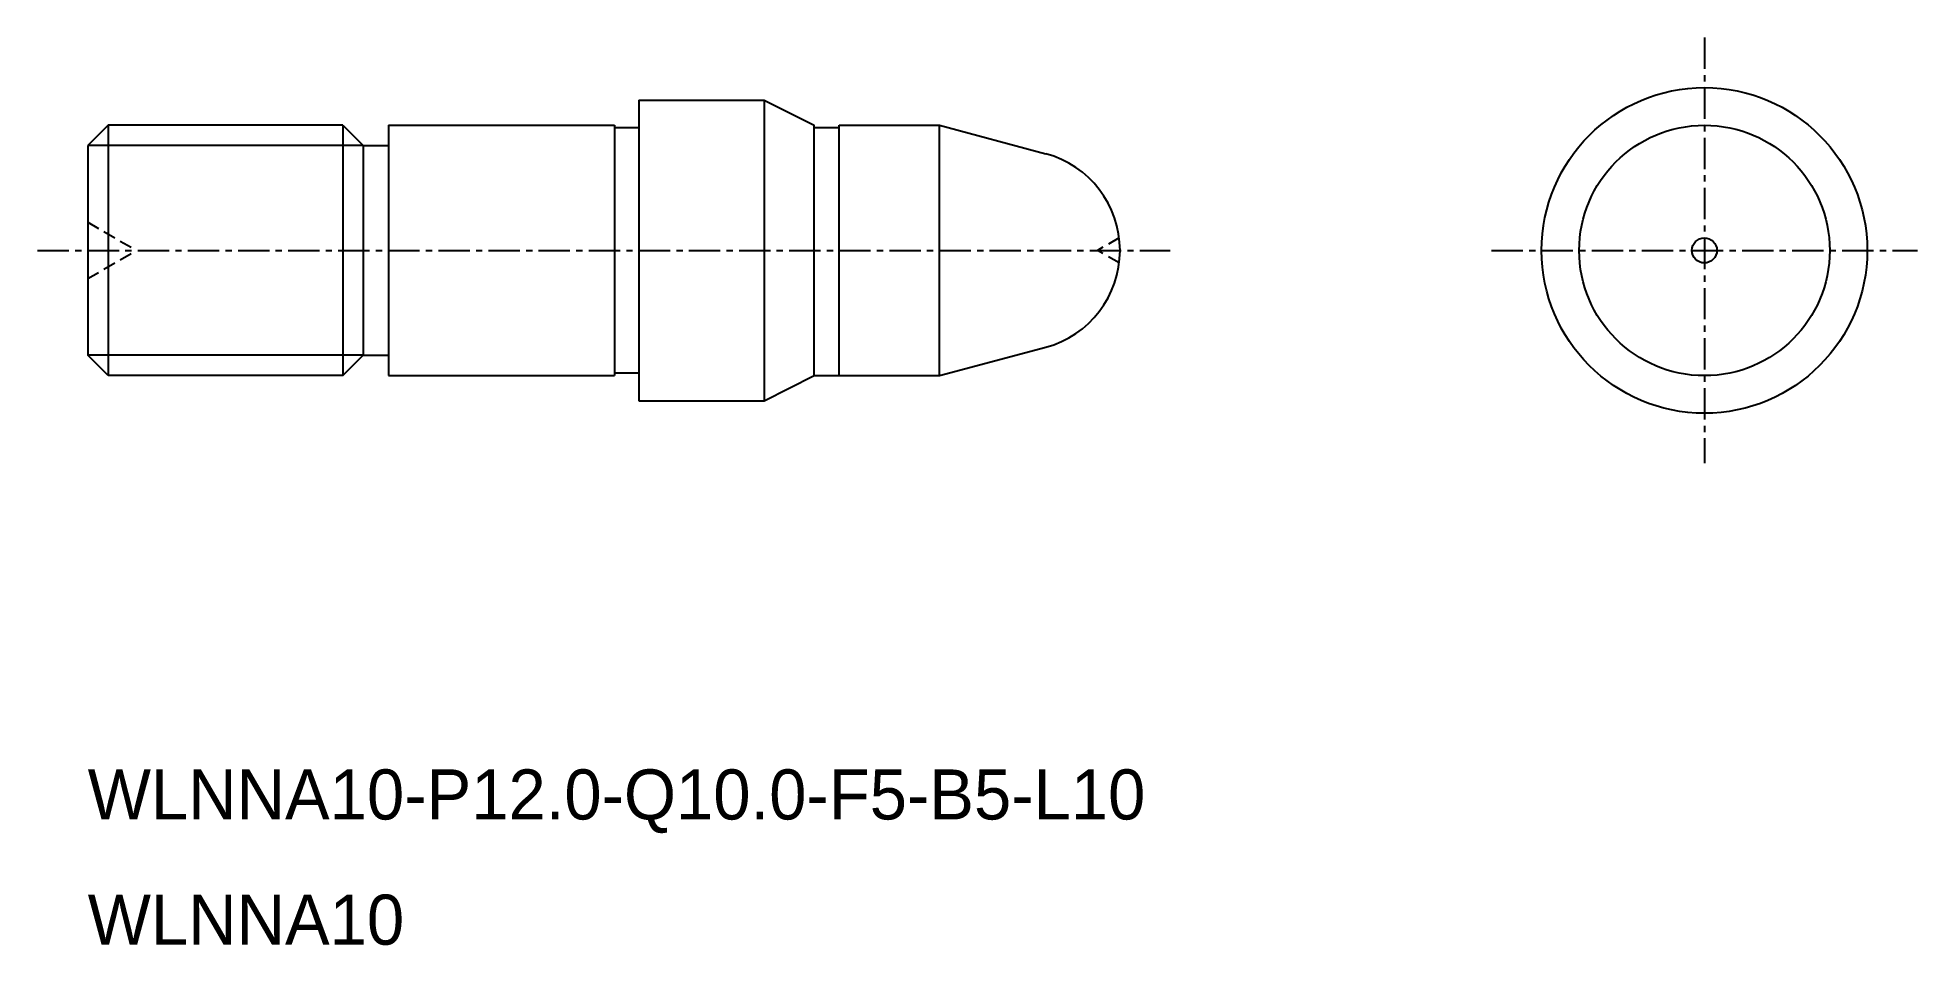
# Model space of a CAD drawing. Extents: x -2411.1 to -2336.1, y -771.3 to -735.
import ezdxf

# ---------------------------------------------------------------- set-up
doc = ezdxf.new("R2010")
doc.units = 0
doc.linetypes.add('CENTER', pattern=[2, 1.25, -0.25, 0.25, -0.25])
doc.linetypes.add('DASHED', pattern=[0.75, 0.5, -0.25])
doc.layers.get('0').update_dxf_attribs({"linetype": 'CONTINUOUS'})
doc.layers.add('CENTER', color=1, linetype='CENTER')

msp = doc.modelspace()

# ---------------------------------------------------------------- linework, layer by layer
at = {"color": 7, "linetype": 'CONTINUOUS'}
for p, q in [((-2387.121, -737.537), (-2387.121, -749.537)), ((-2387.121, -737.537), (-2382.121, -737.537)), ((-2382.121, -737.537), (-2382.121, -749.537)), ((-2408.309, -738.537), (-2409.121, -739.349)), ((-2398.933, -738.537), (-2408.309, -738.537)), ((-2408.305, -738.537), (-2408.305, -748.537)), ((-2398.938, -738.537), (-2398.938, -748.537)), ((-2398.933, -738.537), (-2398.121, -739.349)), ((-2397.121, -738.537), (-2397.121, -748.537)), ((-2397.121, -738.537), (-2388.095, -738.537)), ((-2388.095, -738.537), (-2388.095, -748.537)), ((-2375.121, -748.537), (-2375.121, -738.537)), ((-2375.121, -738.537), (-2370.881, -739.674)), ((-2409.121, -739.349), (-2409.121, -747.725)), ((-2398.121, -739.349), (-2398.121, -747.725)), ((-2398.121, -739.35), (-2397.121, -739.35)), ((-2408.309, -748.537), (-2409.121, -747.725)), ((-2398.933, -748.537), (-2398.121, -747.725)), ((-2398.121, -747.725), (-2397.121, -747.725)), ((-2375.121, -748.537), (-2370.881, -747.401)), ((-2398.933, -748.537), (-2408.309, -748.537)), ((-2397.121, -748.537), (-2388.095, -748.537)), ((-2387.121, -749.537), (-2382.121, -749.537))]:
    msp.add_line(p, q, dxfattribs=at)
at = {"color": 7}
for p, q in [((-2382.121, -737.537), (-2380.121, -738.537)), ((-2380.121, -748.537), (-2380.121, -738.537)), ((-2379.121, -738.537), (-2375.121, -738.537)), ((-2379.121, -748.537), (-2379.121, -738.537)), ((-2382.121, -749.537), (-2380.121, -748.537)), ((-2380.121, -748.537), (-2375.121, -748.537))]:
    msp.add_line(p, q, dxfattribs=at)
at = {"color": 3, "linetype": 'CONTINUOUS'}
for p, q in [((-2398.121, -739.35), (-2409.121, -739.35)), ((-2398.121, -747.725), (-2409.121, -747.725))]:
    msp.add_line(p, q, dxfattribs=at)
at = {"color": 3, "linetype": 'DASHED'}
for p, q in [((-2409.121, -742.412), (-2407.173, -743.537)), ((-2409.121, -744.662), (-2407.173, -743.537)), ((-2367.947, -743.037), (-2368.813, -743.537)), ((-2367.947, -744.037), (-2368.813, -743.537))]:
    msp.add_line(p, q, dxfattribs=at)
at = {"color": 7, "linetype": 'CONTINUOUS'}
for points in [[(-2387.121, -738.637), (-2388.095, -738.637)], [(-2379.121, -738.637), (-2380.121, -738.637)], [(-2387.121, -748.437), (-2388.095, -748.437)]]:
    msp.add_lwpolyline(points, dxfattribs=at)
for radius in [6.5, 5]:
    msp.add_circle((-2344.587, -743.537), radius, dxfattribs=at)
msp.add_arc((-2371.916, -743.537), 4, 285, 75, dxfattribs=at)
at = {"layer": 'CENTER', "color": 1, "linetype": 'CENTER'}
for p, q in [((-2344.587, -735.037), (-2344.587, -752.037)), ((-2411.121, -743.537), (-2365.916, -743.537)), ((-2353.087, -743.537), (-2336.087, -743.537))]:
    msp.add_line(p, q, dxfattribs=at)
at = {"layer": 'CENTER', "color": 7, "linetype": 'CONTINUOUS'}
msp.add_circle((-2344.587, -743.537), 0.5, dxfattribs=at)

# ---------------------------------------------------------------- texts
at = {"color": 7, "linetype": 'CONTINUOUS'}
for s, p in [('WLNNA10-P12.0-Q10.0-F5-B5-L10', (-2409.121, -766.259)), ('WLNNA10', (-2409.121, -771.259))]:
    msp.add_text(s, height=2, dxfattribs=at).set_placement(p)

doc.saveas('drawing.dxf')
